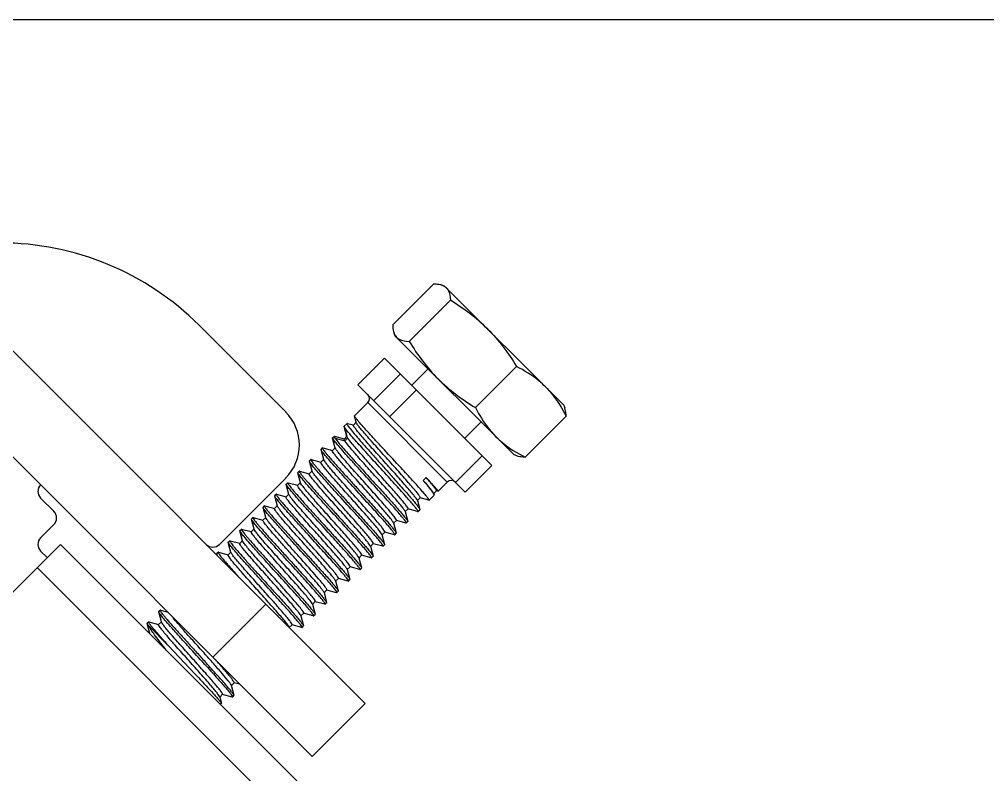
# Model space of a CAD drawing. Extents: x 27938 to 1042331, y -235042 to 1535213.
# Drawn here: x 721829 to 722674, y 755687 to 756346 of the extents above; entities that cross this region are included whole.
import ezdxf

# ---------------------------------------------------------------- set-up
doc = ezdxf.new("R2010")
doc.units = 0
doc.header["$LTSCALE"] = 1000
doc.header["$MEASUREMENT"] = 0
doc.layers.add('bz', color=2, linetype='Continuous')

msp = doc.modelspace()

# ---------------------------------------------------------------- linework, layer by layer
for p, q in [((722190.67, 756115.52), (722154.82, 756079.66)), ((722200.12, 756113.58), (722197.75, 756114.44)), ((722200.12, 756113.58), (722304.2, 756009.5)), ((722205.1, 756101.09), (722169.24, 756065.23)), ((722130.73, 755749.29), (721802.37, 756077.65)), ((721985.73, 756079.33), (722061.33, 756003.73)), ((722155.89, 756072.58), (722156.75, 756070.21)), ((722156.75, 756070.21), (722260.83, 755966.13)), ((722147.47, 756050.58), (722124.34, 756027.45)), ((722241.2, 755956.85), (722147.47, 756050.58)), ((722185.66, 756041.3), (722171.21, 756026.84)), ((722262.83, 756043.36), (722226.97, 756007.5)), ((722161.35, 756036.7), (722138.22, 756013.57)), ((722218.07, 755933.72), (722124.34, 756027.45)), ((722175.36, 756022.7), (722152.23, 755999.57)), ((722121.43, 756000.2), (722133.04, 756011.81)), ((722202.43, 755942.42), (722133.04, 756011.81)), ((722304.2, 756009.5), (722305.06, 756007.13)), ((722121.42, 756000.05), (722121.43, 756000.2)), ((722122.87, 755994.66), (722121.42, 756000.05)), ((722306.14, 756000.05), (722270.28, 755964.19)), ((722084.47, 755703.03), (721795.31, 755992.19)), ((722112.44, 755990.98), (722112.46, 755991.22)), ((722113.3, 755989.51), (722112.44, 755990.98)), ((722114.78, 755982.29), (722112.44, 755990.98)), ((722112.46, 755991.22), (722114.88, 755993.64)), ((722115.43, 755981.07), (722113.3, 755989.51)), ((722115.24, 755993.67), (722114.87, 755993.64)), ((722115.24, 755993.67), (722120.44, 755992.29)), ((722120.42, 755992.2), (722122.87, 755994.66)), ((722122.93, 755994.46), (722122.87, 755994.66)), ((722231.92, 755995.04), (722217.47, 755980.58)), ((722102.32, 755980.86), (722102.34, 755981.11)), ((722104.66, 755972.17), (722102.32, 755980.86)), ((722102.34, 755981.11), (722103.61, 755982.37)), ((722103.85, 755982.39), (722103.6, 755982.37)), ((722103.85, 755982.39), (722112.29, 755980.14)), ((722104.44, 755980.66), (722112.9, 755978.54)), ((722112.27, 755980.05), (722114.72, 755982.5)), ((722112.9, 755978.54), (722115.43, 755981.07)), ((722115.43, 755981.07), (722114.78, 755982.29)), ((722092.22, 755970.99), (722093.48, 755972.25)), ((722093.72, 755972.27), (722093.48, 755972.25)), ((722093.72, 755972.27), (722102.17, 755970.02)), ((722102.15, 755969.93), (722104.6, 755972.38)), ((722104.69, 755972.06), (722104.66, 755972.17)), ((722092.2, 755970.75), (722092.22, 755970.99)), ((722094.54, 755962.05), (722092.2, 755970.75)), ((722232.75, 755965.3), (722209.62, 755942.17)), ((722263.2, 755965.27), (722260.83, 755966.13)), ((722082.09, 755960.63), (722082.1, 755960.87)), ((722084.42, 755951.93), (722082.09, 755960.63)), ((722082.1, 755960.87), (722083.36, 755962.13)), ((722083.61, 755962.15), (722083.36, 755962.13)), ((722083.61, 755962.15), (722092.05, 755959.9)), ((722092.03, 755959.81), (722094.48, 755962.26)), ((722094.65, 755961.76), (722094.54, 755962.05)), ((722241.2, 755956.85), (722218.07, 755933.72)), ((722071.97, 755950.51), (722071.98, 755950.75)), ((722074.3, 755941.81), (722071.97, 755950.51)), ((722071.98, 755950.75), (722073.25, 755952.01)), ((722073.49, 755952.03), (722073.25, 755952.01)), ((722073.49, 755952.03), (722081.93, 755949.78)), ((722081.91, 755949.69), (722084.36, 755952.14)), ((722183.9, 755946.51), (722181.37, 755943.98)), ((722061.33, 755945.91), (722003.5, 755888.08)), ((722061.85, 755940.39), (722061.86, 755940.63)), ((722064.18, 755931.69), (722061.85, 755940.39)), ((722061.86, 755940.63), (722063.13, 755941.89)), ((722063.37, 755941.91), (722063.13, 755941.89)), ((722063.37, 755941.91), (722071.82, 755939.66)), ((722071.79, 755939.57), (722074.24, 755942.02)), ((722194.4, 755934.39), (722202.43, 755942.42)), ((722051.73, 755930.27), (722051.75, 755930.51)), ((722054.06, 755921.57), (722051.73, 755930.27)), ((722051.75, 755930.51), (722053.01, 755931.77)), ((722053.25, 755931.79), (722053.01, 755931.77)), ((722053.25, 755931.79), (722061.7, 755929.54)), ((722061.67, 755929.45), (722064.12, 755931.9)), ((722186.61, 755926.59), (722190.81, 755930.8)), ((722190.51, 755932.53), (722190.85, 755931.26)), ((722193.02, 755934.81), (722190.56, 755932.35)), ((722190.85, 755931.26), (722190.81, 755930.8)), ((722194.3, 755934.38), (722193, 755934.73)), ((722194.3, 755934.38), (722194.4, 755934.39)), ((721847.38, 755928.56), (721858.94, 755917)), ((722041.63, 755920.39), (722042.89, 755921.65)), ((722043.13, 755921.67), (722042.89, 755921.65)), ((722043.13, 755921.67), (722051.58, 755919.42)), ((722051.55, 755919.33), (722054.01, 755921.78)), ((722176.3, 755926.47), (722176.21, 755926.72)), ((722176.3, 755926.47), (722178.38, 755918.64)), ((722178.81, 755928.72), (722176.35, 755926.27)), ((722186.41, 755926.58), (722178.78, 755928.63)), ((722186.41, 755926.58), (722186.61, 755926.59)), ((722041.61, 755920.15), (722041.63, 755920.39)), ((722043.94, 755911.45), (722041.61, 755920.15)), ((722165.63, 755916.87), (722167.95, 755908.16)), ((722168.14, 755919.12), (722165.69, 755916.66)), ((722176.55, 755916.76), (722168.12, 755919.02)), ((722176.79, 755916.78), (722178.36, 755918.34)), ((722178.38, 755918.64), (722178.36, 755918.34)), ((721858.94, 755905.43), (721847.38, 755893.87)), ((722031.49, 755910.03), (722031.51, 755910.27)), ((722033.82, 755901.34), (722031.49, 755910.03)), ((722031.51, 755910.27), (722032.77, 755911.53)), ((722033.01, 755911.55), (722032.77, 755911.53)), ((722033.01, 755911.55), (722041.46, 755909.3)), ((722041.43, 755909.21), (722043.89, 755911.67)), ((722155.51, 755906.75), (722157.83, 755898.04)), ((722158.02, 755909), (722155.57, 755906.54)), ((722166.43, 755906.64), (722158, 755908.9)), ((722166.43, 755906.64), (722166.67, 755906.66)), ((722166.67, 755906.66), (722167.93, 755907.92)), ((722167.95, 755908.16), (722167.93, 755907.92)), ((722021.37, 755899.91), (722021.39, 755900.15)), ((722023.7, 755891.22), (722021.37, 755899.91)), ((722021.39, 755900.15), (722022.65, 755901.42)), ((722022.89, 755901.43), (722022.65, 755901.42)), ((722022.89, 755901.43), (722031.34, 755899.18)), ((722031.31, 755899.09), (722033.77, 755901.55)), ((722145.39, 755896.63), (722147.71, 755887.92)), ((722147.9, 755898.88), (722145.45, 755896.42)), ((722156.31, 755896.52), (722147.88, 755898.79)), ((722156.31, 755896.52), (722156.55, 755896.54)), ((722156.55, 755896.54), (722157.81, 755897.8)), ((722157.83, 755898.04), (722157.81, 755897.8)), ((721864.74, 755888.07), (721627.66, 755650.99)), ((724442.01, 753310.8), (721864.74, 755888.07)), ((722013.59, 755881.1), (722011.25, 755889.79)), ((722011.27, 755890.03), (722012.53, 755891.3)), ((722012.77, 755891.31), (722012.53, 755891.3)), ((722012.77, 755891.31), (722021.22, 755889.07)), ((722021.2, 755888.97), (722023.65, 755891.43)), ((722137.78, 755888.76), (722135.33, 755886.3)), ((722146.19, 755886.4), (722137.76, 755888.67)), ((722146.43, 755886.42), (722147.69, 755887.68)), ((722147.71, 755887.92), (722147.69, 755887.68)), ((721847.38, 755882.3), (721853.18, 755876.5)), ((722001.13, 755879.67), (722001.15, 755879.92)), ((722001.88, 755878.36), (722001.13, 755879.67)), ((722001.42, 755878.6), (722001.13, 755879.67)), ((722001.15, 755879.92), (722002.41, 755881.18)), ((722002.65, 755881.19), (722002.41, 755881.18)), ((722002.65, 755881.19), (722011.1, 755878.95)), ((722011.08, 755878.86), (722013.53, 755881.31)), ((722135.27, 755886.51), (722137.59, 755877.8)), ((722146.19, 755886.4), (722146.43, 755886.42)), ((722125.15, 755876.39), (722125.08, 755876.62)), ((722125.15, 755876.39), (722127.47, 755867.68)), ((722127.66, 755878.64), (722125.21, 755876.19)), ((722136.07, 755876.28), (722127.64, 755878.55)), ((722136.07, 755876.28), (722136.31, 755876.3)), ((722136.31, 755876.3), (722137.57, 755877.56)), ((722137.59, 755877.8), (722137.57, 755877.56)), ((724421.77, 753290.56), (721844.5, 755867.83)), ((722115.04, 755866.28), (722117.35, 755857.57)), ((722117.54, 755868.52), (722115.09, 755866.07)), ((722125.95, 755866.16), (722117.52, 755868.43)), ((722125.95, 755866.16), (722126.19, 755866.18)), ((722126.19, 755866.18), (722127.46, 755867.44)), ((722127.47, 755867.68), (722127.46, 755867.44)), ((722104.92, 755856.16), (722107.23, 755847.45)), ((722107.42, 755858.4), (722104.97, 755855.95)), ((722115.83, 755856.05), (722107.4, 755858.31)), ((722115.83, 755856.05), (722116.07, 755856.06)), ((722116.07, 755856.06), (722117.34, 755857.32)), ((722117.35, 755857.57), (722117.34, 755857.33)), ((722094.8, 755846.04), (722097.12, 755837.33)), ((722097.31, 755848.28), (722094.85, 755845.83)), ((722105.71, 755845.93), (722097.28, 755848.19)), ((722105.71, 755845.93), (722105.96, 755845.94)), ((722105.96, 755845.94), (722107.22, 755847.21)), ((722107.23, 755847.45), (722107.22, 755847.21)), ((722087.19, 755838.16), (722084.73, 755835.71)), ((722095.59, 755835.81), (722087.16, 755838.07)), ((722095.84, 755835.82), (722097.1, 755837.09)), ((722097.12, 755837.33), (722097.1, 755837.09)), ((721950.54, 755829.08), (721950.55, 755829.32)), ((721952.87, 755820.38), (721950.54, 755829.08)), ((721950.55, 755829.32), (721951.82, 755830.58)), ((721952.06, 755830.6), (721951.82, 755830.58)), ((721952.06, 755830.6), (721958.66, 755828.84)), ((721997.74, 755789.77), (722044, 755836.03)), ((722084.68, 755835.92), (722087, 755827.21)), ((722095.59, 755835.81), (722095.84, 755835.82)), ((721940.43, 755819.2), (721941.7, 755820.46)), ((721941.7, 755820.46), (721941.94, 755820.48)), ((721941.94, 755820.48), (721950.39, 755818.23)), ((721950.36, 755818.14), (721952.81, 755820.59)), ((721952.98, 755820.1), (721952.87, 755820.38)), ((722074.56, 755825.8), (722076.88, 755817.09)), ((722077.07, 755828.04), (722074.61, 755825.59)), ((722085.47, 755825.69), (722077.04, 755827.95)), ((722085.47, 755825.69), (722085.72, 755825.71)), ((722085.72, 755825.71), (722086.98, 755826.97)), ((722087, 755827.21), (722086.98, 755826.97)), ((721940.43, 755819.2), (721940.42, 755818.96)), ((721942.75, 755810.26), (721940.42, 755818.96)), ((721959.11, 755799.48), (721941.72, 755816.87)), ((722064.44, 755815.68), (722064.38, 755815.85)), ((722066.95, 755817.92), (722064.52, 755815.5)), ((722075.36, 755815.57), (722066.92, 755817.83)), ((722075.36, 755815.57), (722075.6, 755815.59)), ((722075.6, 755815.59), (722076.86, 755816.85)), ((722076.88, 755817.09), (722076.86, 755816.85)), ((721959.11, 755799.48), (721982.04, 755775.11)), ((722013.84, 755765.08), (722016.16, 755756.37)), ((722016.35, 755767.33), (722013.9, 755764.87)), ((722021.07, 755765.96), (722016.33, 755767.24)), ((722021.71, 755765.79), (722021.07, 755765.96)), ((722003.72, 755754.96), (722003.78, 755754.76)), ((722006.23, 755757.21), (722003.78, 755754.76)), ((722003.78, 755754.76), (722005.2, 755749.41)), ((722014.64, 755754.85), (722006.21, 755757.12)), ((722014.88, 755754.87), (722014.64, 755754.85)), ((722014.88, 755754.87), (722016.14, 755756.13)), ((722016.14, 755756.13), (722016.16, 755756.37)), ((722003.52, 755749.29), (722005.15, 755749.29)), ((722005.2, 755749.41), (722005.15, 755749.29)), ((722084.47, 755703.03), (722130.73, 755749.29))]:
    msp.add_line(p, q)
for centre, radius, start, end in [((721812.26, 755905.85), 245.33, 45, 89.99137), ((722129.57, 756015.28), 4.91, 315, 45), ((722032.41, 755974.82), 40.89, 315, 45), ((721853.16, 755934.34), 8.18, 135, 225), ((722205.9, 755938.95), 4.91, 45, 135), ((721853.16, 755911.21), 8.18, 315, 45), ((721853.16, 755888.08), 8.18, 135, 225), ((721997.72, 755893.87), 8.18, 225, 315), ((722174.94, 756016.11), 219.51, 219.93259, 220.52042)]:
    msp.add_arc(centre, radius, start, end)
for points, knots in [([(722190.67, 756115.52), (722191.33, 756115.51), (722193.74, 756115.41), (722196.16, 756115.02), (722197.81, 756114.42)], [0, 0, 0, 0, 0.270862, 1, 1, 1, 1]), ([(722197.81, 756114.42), (722198.18, 756114.29), (722199.57, 756113.71), (722200.85, 756112.84), (722201.64, 756112.06)], [0, 0, 0, 0, 0.261173, 1, 1, 1, 1]), ([(722201.64, 756112.06), (722202.25, 756111.45), (722204.6, 756108.26), (722205.06, 756104.12), (722205.1, 756101.09)], [0, 0, 0, 0, 0.22235, 1, 1, 1, 1]), ([(722154.82, 756079.66), (722154.82, 756079), (722154.92, 756076.6), (722155.31, 756074.17), (722155.91, 756072.52)], [0, 0, 0, 0, 0.270862, 1, 1, 1, 1]), ([(722155.91, 756072.52), (722156.05, 756072.15), (722156.62, 756070.76), (722157.49, 756069.48), (722158.27, 756068.69)], [0, 0, 0, 0, 0.261173, 1, 1, 1, 1]), ([(722158.27, 756068.69), (722158.89, 756068.08), (722162.07, 756065.73), (722166.21, 756065.28), (722169.24, 756065.23)], [0, 0, 0, 0, 0.22235, 1, 1, 1, 1]), ([(722288.24, 756025.46), (722286.42, 756027.28), (722278.72, 756034.28), (722269.78, 756039.81), (722262.83, 756043.36)], [0, 0, 0, 0, 0.248254, 1, 1, 1, 1]), ([(722288.24, 756025.46), (722290.06, 756023.64), (722297.06, 756015.94), (722302.59, 756007), (722306.14, 756000.05)], [0, 0, 0, 0, 0.248254, 1, 1, 1, 1]), ([(722226.97, 756007.5), (722228.17, 756005.16), (722233.13, 755996.05), (722239.39, 755987.58), (722244.87, 755982.09)], [0, 0, 0, 0, 0.25305, 1, 1, 1, 1]), ([(722306.14, 756000.05), (722306.13, 756000.71), (722306.03, 756003.11), (722305.64, 756005.54), (722305.04, 756007.19)], [0, 0, 0, 0, 0.270862, 1, 1, 1, 1]), ([(722162.09, 755954.81), (722157.28, 755960.03), (722150.13, 755967.74), (722140.89, 755977.74), (722134.71, 755984.48), (722129.49, 755990.25), (722125.87, 755994.34), (722123.67, 755996.94), (722122.54, 755998.32), (722121.84, 755999.31), (722121.48, 755999.84), (722121.42, 756000.05)], [0, 0, 0, 0, 0.350119, 0.518183, 0.670792, 0.80069, 0.901712, 0.939847, 0.96911, 0.98919, 1, 1, 1, 1]), ([(722152.56, 755945.28), (722148.35, 755949.92), (722140.14, 755958.92), (722128.76, 755971.41), (722119.87, 755981.5), (722114.92, 755987.21), (722113.3, 755989.51)], [0, 0, 0, 0, 0.317573, 0.617842, 0.85691, 1, 1, 1, 1]), ([(722114.87, 755993.64), (722114.77, 755993.54), (722114.93, 755992.95), (722115.39, 755992.16), (722116.3, 755990.81), (722118.25, 755988.24), (722121.66, 755984.08), (722126.74, 755978.17), (722132.9, 755971.18), (722139.79, 755963.45), (722147.05, 755955.35), (722151.97, 755949.88), (722154.42, 755947.14)], [0, 0, 0, 0, 0.00729, 0.023491, 0.049387, 0.084832, 0.182679, 0.312272, 0.467071, 0.639216, 0.819925, 1, 1, 1, 1]), ([(722176.21, 755926.72), (722175.94, 755927.31), (722174.9, 755928.77), (722172.86, 755931.41), (722169.86, 755934.98), (722164.44, 755941.25), (722156.41, 755950.27), (722147.87, 755959.76), (722140.84, 755967.58), (722135.87, 755973.14), (722131.37, 755978.23), (722127.49, 755982.69), (722124.39, 755986.37), (722122.35, 755988.92), (722121.2, 755990.48), (722120.69, 755991.29), (722120.42, 755991.79), (722120.35, 755992.14), (722120.42, 755992.2)], [0, 0, 0, 0, 0.022597, 0.061854, 0.116478, 0.184513, 0.350625, 0.536644, 0.628982, 0.71656, 0.796358, 0.86566, 0.922145, 0.963971, 0.978972, 0.989897, 0.996763, 1, 1, 1, 1]), ([(722178.81, 755928.72), (722178.88, 755928.79), (722178.8, 755929.17), (722178.51, 755929.7), (722177.95, 755930.57), (722176.72, 755932.24), (722174.54, 755934.96), (722171.24, 755938.85), (722167.16, 755943.54), (722162.45, 755948.86), (722157.3, 755954.61), (722150.15, 755962.57), (722143.08, 755970.42), (722136.39, 755977.93), (722132.08, 755982.84), (722128.5, 755987.02), (722125.72, 755990.33), (722123.97, 755992.7), (722123.06, 755993.96), (722122.93, 755994.46)], [0, 0, 0, 0, 0.003459, 0.010831, 0.022552, 0.038611, 0.0832, 0.143022, 0.215863, 0.299017, 0.389412, 0.483732, 0.670424, 0.756089, 0.83251, 0.897021, 0.947417, 0.982048, 1, 1, 1, 1]), ([(722142.44, 755935.16), (722137.71, 755940.37), (722130.69, 755948.06), (722121.62, 755958.05), (722115.53, 755964.82), (722110.37, 755970.64), (722106.41, 755975.28), (722103.92, 755978.31), (722102.74, 755980.02), (722102.39, 755980.62), (722102.32, 755980.86)], [0, 0, 0, 0, 0.346732, 0.513455, 0.665275, 0.795127, 0.896989, 0.966206, 0.987594, 1, 1, 1, 1]), ([(722103.6, 755982.37), (722103.48, 755982.24), (722103.9, 755981.47), (722104.17, 755981.03), (722104.44, 755980.66)], [0, 0, 0, 0, 0.284271, 1, 1, 1, 1]), ([(722104.44, 755980.66), (722106.07, 755978.35), (722111.01, 755972.64), (722119.9, 755962.56), (722131.29, 755950.06), (722139.49, 755941.06), (722143.71, 755936.43)], [0, 0, 0, 0, 0.14309, 0.382158, 0.682427, 1, 1, 1, 1]), ([(722168.14, 755919.12), (722168.2, 755919.18), (722168.16, 755919.5), (722167.75, 755920.29), (722166.63, 755921.91), (722164.66, 755924.4), (722161.89, 755927.73), (722158.44, 755931.75), (722154.4, 755936.35), (722149.93, 755941.39), (722143.54, 755948.54), (722135.63, 755957.36), (722126.97, 755967.07), (722120.3, 755974.85), (722116.62, 755979.26), (722115.43, 755981.07)], [0, 0, 0, 0, 0.003229, 0.009818, 0.034461, 0.074131, 0.127679, 0.193435, 0.269313, 0.352894, 0.44151, 0.62244, 0.789143, 0.920497, 1, 1, 1, 1]), ([(722244.87, 755982.09), (722246.7, 755980.27), (722254.39, 755973.27), (722263.33, 755967.75), (722270.28, 755964.19)], [0, 0, 0, 0, 0.248254, 1, 1, 1, 1]), ([(722093.48, 755972.25), (722093.39, 755972.15), (722093.62, 755971.6), (722094.08, 755970.86), (722095.04, 755969.54), (722096.36, 755967.87), (722098.1, 755965.77), (722101.11, 755962.25), (722105.66, 755957.09), (722111.88, 755950.16), (722118.84, 755942.5), (722126.16, 755934.46), (722131.12, 755929.02), (722133.59, 755926.31)], [0, 0, 0, 0, 0.006655, 0.022604, 0.048376, 0.083764, 0.128363, 0.181623, 0.311335, 0.466328, 0.638709, 0.819671, 1, 1, 1, 1]), ([(722158.02, 755909), (722158.09, 755909.06), (722158.03, 755909.41), (722157.57, 755910.27), (722156.31, 755912.06), (722154.13, 755914.8), (722151.07, 755918.45), (722147.27, 755922.83), (722142.88, 755927.82), (722138.05, 755933.24), (722131.28, 755940.81), (722124.54, 755948.32), (722118.13, 755955.55), (722113.94, 755960.34), (722110.41, 755964.46), (722107.64, 755967.78), (722105.82, 755970.2), (722104.89, 755971.53), (722104.69, 755972.06)], [0, 0, 0, 0, 0.003422, 0.010566, 0.037398, 0.080541, 0.138586, 0.209513, 0.290822, 0.379637, 0.472809, 0.658962, 0.745341, 0.823107, 0.88951, 0.942219, 0.979421, 1, 1, 1, 1]), ([(722112.9, 755978.54), (722112.69, 755978.86), (722112.44, 755979.26), (722112.15, 755979.94), (722112.27, 755980.05)], [0, 0, 0, 0, 0.705651, 1, 1, 1, 1]), ([(722165.63, 755916.87), (722165.52, 755917.31), (722164.77, 755918.4), (722163.32, 755920.41), (722161.04, 755923.2), (722158.08, 755926.71), (722154.5, 755930.82), (722148.88, 755937.2), (722141.28, 755945.71), (722132.17, 755955.88), (722123.88, 755965.18), (722117.53, 755972.6), (722114.04, 755976.81), (722112.9, 755978.54)], [0, 0, 0, 0, 0.016663, 0.047692, 0.09239, 0.149487, 0.2173, 0.293813, 0.463619, 0.63876, 0.798451, 0.923769, 1, 1, 1, 1]), ([(722132.32, 755925.05), (722127.59, 755930.25), (722120.57, 755937.94), (722111.5, 755947.93), (722105.41, 755954.7), (722100.25, 755960.52), (722096.29, 755965.16), (722093.81, 755968.19), (722092.63, 755969.9), (722092.27, 755970.5), (722092.2, 755970.75)], [0, 0, 0, 0, 0.346732, 0.513452, 0.665274, 0.79513, 0.896993, 0.966207, 0.987594, 1, 1, 1, 1]), ([(722155.06, 755907.66), (722154.63, 755908.35), (722153.41, 755909.99), (722149.94, 755914.32), (722143.86, 755921.33), (722135.22, 755931.06), (722127.24, 755939.95), (722120.76, 755947.2), (722116.21, 755952.33), (722112.09, 755957.02), (722108.56, 755961.12), (722105.72, 755964.52), (722103.7, 755967.07), (722102.55, 755968.73), (722102.13, 755969.54), (722102.09, 755969.86), (722102.15, 755969.93)], [0, 0, 0, 0, 0.029846, 0.074702, 0.203394, 0.369574, 0.551671, 0.641288, 0.726015, 0.803077, 0.869958, 0.924482, 0.964905, 0.990021, 0.99673, 1, 1, 1, 1]), ([(722270.28, 755964.19), (722269.63, 755964.2), (722267.22, 755964.3), (722264.79, 755964.69), (722263.14, 755965.29)], [0, 0, 0, 0, 0.270862, 1, 1, 1, 1]), ([(722122.21, 755914.93), (722117.47, 755920.13), (722110.45, 755927.82), (722101.38, 755937.82), (722095.29, 755944.58), (722090.13, 755950.4), (722086.17, 755955.04), (722083.69, 755958.07), (722082.51, 755959.78), (722082.15, 755960.38), (722082.09, 755960.63)], [0, 0, 0, 0, 0.346742, 0.513465, 0.665282, 0.795135, 0.896996, 0.966208, 0.987595, 1, 1, 1, 1]), ([(722083.36, 755962.13), (722083.27, 755962.04), (722083.5, 755961.48), (722083.96, 755960.74), (722084.92, 755959.42), (722086.24, 755957.75), (722087.98, 755955.66), (722090.99, 755952.14), (722095.54, 755946.97), (722101.76, 755940.05), (722108.72, 755932.38), (722116.04, 755924.34), (722121, 755918.91), (722123.47, 755916.19)], [0, 0, 0, 0, 0.006651, 0.022595, 0.048362, 0.083745, 0.12834, 0.1816, 0.311315, 0.466314, 0.638697, 0.819663, 1, 1, 1, 1]), ([(722145.09, 755897.28), (722144.72, 755897.93), (722143.59, 755899.49), (722140.24, 755903.7), (722134.24, 755910.63), (722125.62, 755920.37), (722117.58, 755929.33), (722111.02, 755936.67), (722106.38, 755941.88), (722102.19, 755946.65), (722098.59, 755950.83), (722095.69, 755954.3), (722093.63, 755956.89), (722092.45, 755958.59), (722092.01, 755959.41), (722091.97, 755959.74), (722092.03, 755959.81)], [0, 0, 0, 0, 0.027356, 0.070178, 0.196347, 0.362014, 0.545205, 0.635768, 0.721577, 0.799762, 0.86771, 0.923162, 0.964301, 0.989868, 0.99669, 1, 1, 1, 1]), ([(722147.9, 755898.88), (722147.97, 755898.94), (722147.91, 755899.29), (722147.46, 755900.13), (722146.24, 755901.89), (722144.1, 755904.57), (722141.1, 755908.15), (722137.38, 755912.45), (722133.06, 755917.36), (722128.3, 755922.7), (722121.61, 755930.19), (722113.49, 755939.24), (722105.87, 755947.84), (722100.73, 755953.82), (722097.88, 755957.23), (722095.92, 755959.77), (722094.92, 755961.18), (722094.65, 755961.76)], [0, 0, 0, 0, 0.003379, 0.010396, 0.036736, 0.079099, 0.136135, 0.205904, 0.286001, 0.373651, 0.465813, 0.650831, 0.815583, 0.883085, 0.937444, 0.976819, 1, 1, 1, 1]), ([(722112.09, 755904.81), (722107.36, 755910.01), (722100.33, 755917.7), (722091.26, 755927.7), (722085.17, 755934.46), (722080.01, 755940.28), (722076.05, 755944.92), (722073.57, 755947.95), (722072.39, 755949.66), (722072.03, 755950.26), (722071.97, 755950.51)], [0, 0, 0, 0, 0.346729, 0.513452, 0.665273, 0.795127, 0.896989, 0.966206, 0.987594, 1, 1, 1, 1]), ([(722073.25, 755952.01), (722073.15, 755951.91), (722073.38, 755951.36), (722073.84, 755950.62), (722074.8, 755949.3), (722076.13, 755947.63), (722077.87, 755945.53), (722080.87, 755942.01), (722085.43, 755936.85), (722091.65, 755929.92), (722098.6, 755922.26), (722105.92, 755914.22), (722110.88, 755908.79), (722113.35, 755906.07)], [0, 0, 0, 0, 0.006667, 0.022629, 0.048411, 0.083806, 0.128409, 0.181673, 0.311386, 0.466369, 0.638735, 0.819685, 1, 1, 1, 1]), ([(722135.1, 755886.93), (722134.79, 755887.54), (722133.74, 755889.01), (722131.69, 755891.63), (722128.79, 755895.09), (722123.62, 755901.1), (722116, 755909.68), (722107.91, 755918.7), (722101.27, 755926.13), (722096.56, 755931.42), (722092.29, 755936.28), (722088.62, 755940.53), (722085.66, 755944.07), (722083.55, 755946.72), (722082.34, 755948.45), (722081.9, 755949.29), (722081.85, 755949.62), (722081.91, 755949.69)], [0, 0, 0, 0, 0.024821, 0.065556, 0.120941, 0.189123, 0.354243, 0.538544, 0.630075, 0.716999, 0.796339, 0.865388, 0.921797, 0.963675, 0.989709, 0.996648, 1, 1, 1, 1]), ([(722137.78, 755888.76), (722137.85, 755888.82), (722137.8, 755889.16), (722137.36, 755889.99), (722136.16, 755891.71), (722134.07, 755894.34), (722131.13, 755897.85), (722127.48, 755902.08), (722123.24, 755906.9), (722118.56, 755912.17), (722111.94, 755919.56), (722103.88, 755928.56), (722096.26, 755937.14), (722091.07, 755943.16), (722088.14, 755946.65), (722086.05, 755949.31), (722084.97, 755950.81), (722084.63, 755951.43)], [0, 0, 0, 0, 0.003336, 0.010233, 0.036096, 0.077704, 0.133763, 0.202409, 0.281328, 0.367844, 0.459022, 0.642919, 0.808241, 0.876802, 0.932761, 0.974256, 1, 1, 1, 1]), ([(722154.42, 755947.14), (722157.53, 755943.67), (722161.99, 755938.66), (722167.6, 755932.27), (722171.1, 755928.22), (722173.96, 755924.8), (722176.16, 755922.09), (722177.56, 755920.14), (722178.26, 755919.07), (722178.38, 755918.64)], [0, 0, 0, 0, 0.375078, 0.540028, 0.684568, 0.805261, 0.899295, 0.964563, 1, 1, 1, 1]), ([(722186.61, 755926.59), (722186.66, 755926.65), (722186.57, 755926.96), (722186.32, 755927.39), (722185.83, 755928.12), (722184.76, 755929.52), (722182.85, 755931.83), (722179.95, 755935.18), (722176.29, 755939.28), (722172, 755944.02), (722167.2, 755949.27), (722163.84, 755952.92), (722162.09, 755954.81)], [0, 0, 0, 0, 0.006349, 0.020563, 0.043389, 0.074837, 0.162857, 0.282397, 0.430243, 0.602357, 0.794039, 1, 1, 1, 1]), ([(722194.4, 755934.39), (722194.47, 755934.46), (722194.17, 755934.88), (722193.81, 755935.45), (722192.92, 755936.52), (722191.76, 755937.87), (722190.23, 755939.6), (722187.59, 755942.52), (722185.44, 755944.86), (722183.9, 755946.51)], [0, 0, 0, 0, 0.018878, 0.068916, 0.150826, 0.263937, 0.407062, 0.578714, 1, 1, 1, 1]), ([(722193.02, 755934.81), (722193.1, 755934.89), (722192.96, 755935.33), (722192.6, 755935.94), (722191.88, 755936.98), (722190.35, 755938.96), (722187.66, 755942.2), (722185.27, 755944.95), (722183.9, 755946.51)], [0, 0, 0, 0, 0.022497, 0.073733, 0.155945, 0.268763, 0.581618, 1, 1, 1, 1]), ([(722101.97, 755894.69), (722097.24, 755899.89), (722090.21, 755907.58), (722081.14, 755917.58), (722075.05, 755924.34), (722069.89, 755930.16), (722065.93, 755934.8), (722063.45, 755937.83), (722062.27, 755939.54), (722061.91, 755940.14), (722061.85, 755940.39)], [0, 0, 0, 0, 0.346736, 0.513457, 0.665278, 0.795134, 0.896995, 0.966207, 0.987595, 1, 1, 1, 1]), ([(722063.13, 755941.89), (722063.03, 755941.8), (722063.26, 755941.24), (722063.72, 755940.5), (722064.68, 755939.18), (722066.01, 755937.52), (722067.74, 755935.42), (722070.75, 755931.9), (722075.3, 755926.73), (722081.52, 755919.81), (722088.48, 755912.14), (722095.8, 755904.11), (722100.76, 755898.67), (722103.23, 755895.95)], [0, 0, 0, 0, 0.006649, 0.022593, 0.04836, 0.083744, 0.12834, 0.181598, 0.311311, 0.466309, 0.638695, 0.819663, 1, 1, 1, 1]), ([(722125.08, 755876.62), (722124.83, 755877.18), (722123.86, 755878.56), (722121.94, 755881.06), (722119.13, 755884.44), (722114.01, 755890.4), (722106.38, 755899), (722098.25, 755908.08), (722091.52, 755915.59), (722086.74, 755920.96), (722082.4, 755925.9), (722078.65, 755930.24), (722075.63, 755933.84), (722073.47, 755936.54), (722072.23, 755938.31), (722071.78, 755939.16), (722071.72, 755939.5), (722071.79, 755939.57)], [0, 0, 0, 0, 0.022244, 0.060839, 0.114606, 0.181715, 0.346252, 0.531679, 0.624204, 0.712272, 0.792803, 0.862987, 0.920385, 0.963027, 0.989543, 0.996606, 1, 1, 1, 1]), ([(722074.65, 755941.07), (722074.61, 755941.15), (722074.47, 755941.38), (722074.35, 755941.63), (722074.3, 755941.81)], [0, 0, 0, 0, 0.314049, 1, 1, 1, 1]), ([(722127.66, 755878.64), (722127.73, 755878.7), (722127.68, 755879.03), (722127.25, 755879.85), (722126.08, 755881.53), (722124.03, 755884.11), (722121.16, 755887.56), (722117.58, 755891.7), (722113.42, 755896.45), (722108.81, 755901.63), (722102.28, 755908.94), (722094.26, 755917.87), (722085.63, 755927.61), (722079.6, 755934.57), (722076.21, 755938.82), (722075.04, 755940.41), (722074.65, 755941.07)], [0, 0, 0, 0, 0.003295, 0.010076, 0.035478, 0.076355, 0.131468, 0.199026, 0.276801, 0.362215, 0.452433, 0.635226, 0.801083, 0.928174, 0.971737, 1, 1, 1, 1]), ([(722176.79, 755916.78), (722176.85, 755916.84), (722176.79, 755917.16), (722176.54, 755917.61), (722176.06, 755918.35), (722175.01, 755919.78), (722173.13, 755922.12), (722170.26, 755925.5), (722166.64, 755929.64), (722162.39, 755934.41), (722157.63, 755939.7), (722154.29, 755943.38), (722152.56, 755945.28)], [0, 0, 0, 0, 0.006771, 0.021181, 0.04412, 0.075632, 0.16369, 0.283183, 0.430908, 0.602844, 0.794296, 1, 1, 1, 1]), ([(722181.37, 755943.98), (722182.65, 755942.45), (722184.92, 755939.69), (722187.84, 755936.02), (722189.74, 755933.34), (722190.69, 755931.85), (722190.85, 755931.26)], [0, 0, 0, 0, 0.376713, 0.674345, 0.883812, 1, 1, 1, 1]), ([(722190.51, 755932.53), (722190.38, 755933.02), (722189.44, 755934.29), (722187.66, 755936.66), (722184.82, 755940.02), (722182.62, 755942.56), (722181.37, 755943.98)], [0, 0, 0, 0, 0.105343, 0.311665, 0.613119, 1, 1, 1, 1]), ([(722091.85, 755884.57), (722087.12, 755889.77), (722080.09, 755897.47), (722071.02, 755907.46), (722064.94, 755914.22), (722059.77, 755920.05), (722055.81, 755924.68), (722053.33, 755927.71), (722052.15, 755929.42), (722051.79, 755930.03), (722051.73, 755930.27)], [0, 0, 0, 0, 0.346741, 0.513465, 0.665282, 0.795133, 0.896994, 0.966208, 0.987595, 1, 1, 1, 1]), ([(722053.01, 755931.77), (722052.91, 755931.68), (722053.14, 755931.12), (722053.6, 755930.38), (722054.56, 755929.06), (722055.89, 755927.4), (722057.62, 755925.3), (722060.63, 755921.78), (722065.19, 755916.61), (722071.41, 755909.69), (722078.36, 755902.02), (722085.68, 755893.99), (722090.64, 755888.55), (722093.11, 755885.83)], [0, 0, 0, 0, 0.006656, 0.022605, 0.048376, 0.083762, 0.128359, 0.181619, 0.311334, 0.466329, 0.638707, 0.819669, 1, 1, 1, 1]), ([(722117.54, 755868.52), (722117.61, 755868.59), (722117.55, 755868.94), (722117.08, 755869.81), (722115.8, 755871.63), (722113.59, 755874.4), (722110.48, 755878.1), (722106.64, 755882.53), (722102.19, 755887.58), (722097.3, 755893.07), (722090.48, 755900.69), (722083.71, 755908.25), (722077.28, 755915.49), (722073.11, 755920.26), (722069.63, 755924.34), (722066.92, 755927.6), (722065.21, 755929.93), (722064.32, 755931.19), (722064.18, 755931.69)], [0, 0, 0, 0, 0.003453, 0.010691, 0.037881, 0.081592, 0.14037, 0.212138, 0.294327, 0.383985, 0.477885, 0.664852, 0.751185, 0.82854, 0.894141, 0.945651, 0.981282, 1, 1, 1, 1]), ([(722166.67, 755906.66), (722166.73, 755906.72), (722166.67, 755907.04), (722166.24, 755907.81), (722165.06, 755909.46), (722163.02, 755911.98), (722160.14, 755915.38), (722156.53, 755919.51), (722152.28, 755924.29), (722147.51, 755929.58), (722144.17, 755933.26), (722142.44, 755935.16)], [0, 0, 0, 0, 0.006752, 0.02114, 0.075534, 0.163574, 0.283062, 0.430797, 0.602759, 0.794252, 1, 1, 1, 1]), ([(722143.71, 755936.43), (722146.86, 755932.95), (722151.39, 755927.95), (722157.08, 755921.57), (722160.62, 755917.55), (722163.52, 755914.16), (722165.73, 755911.49), (722167.13, 755909.59), (722167.84, 755908.57), (722167.95, 755908.16)], [0, 0, 0, 0, 0.377471, 0.543197, 0.688119, 0.808734, 0.902176, 0.966298, 1, 1, 1, 1]), ([(722042.89, 755921.65), (722042.79, 755921.56), (722043.03, 755921), (722043.49, 755920.26), (722044.45, 755918.94), (722045.77, 755917.27), (722047.51, 755915.18), (722050.52, 755911.66), (722055.07, 755906.49), (722061.29, 755899.57), (722068.24, 755891.9), (722075.57, 755883.87), (722080.52, 755878.43), (722082.99, 755875.71)], [0, 0, 0, 0, 0.006666, 0.022627, 0.048408, 0.083802, 0.128406, 0.181669, 0.311381, 0.466364, 0.638732, 0.819683, 1, 1, 1, 1]), ([(722107.42, 755858.4), (722107.49, 755858.47), (722107.43, 755858.82), (722106.96, 755859.69), (722105.69, 755861.51), (722103.47, 755864.28), (722100.36, 755867.98), (722096.52, 755872.41), (722092.07, 755877.46), (722087.19, 755882.95), (722080.36, 755890.57), (722073.59, 755898.13), (722067.16, 755905.37), (722062.99, 755910.14), (722059.51, 755914.23), (722056.8, 755917.48), (722055.09, 755919.82), (722054.2, 755921.07), (722054.06, 755921.57)], [0, 0, 0, 0, 0.003453, 0.010691, 0.03788, 0.081592, 0.14037, 0.212137, 0.294327, 0.383985, 0.477885, 0.664852, 0.751185, 0.82854, 0.894141, 0.945652, 0.981282, 1, 1, 1, 1]), ([(722115.04, 755866.28), (722114.9, 755866.77), (722114.01, 755868.03), (722112.3, 755870.36), (722109.59, 755873.62), (722106.11, 755877.7), (722101.94, 755882.47), (722095.52, 755889.72), (722088.74, 755897.27), (722081.92, 755904.9), (722077.03, 755910.38), (722072.58, 755915.43), (722068.74, 755919.87), (722065.63, 755923.57), (722063.41, 755926.34), (722062.13, 755928.16), (722061.66, 755929.03), (722061.6, 755929.38), (722061.67, 755929.45)], [0, 0, 0, 0, 0.01868, 0.054278, 0.105764, 0.171349, 0.248696, 0.335028, 0.522011, 0.615926, 0.705601, 0.787809, 0.859594, 0.918387, 0.96211, 0.989307, 0.996546, 1, 1, 1, 1]), ([(722156.55, 755896.54), (722156.61, 755896.6), (722156.55, 755896.92), (722156.3, 755897.37), (722155.83, 755898.11), (722154.78, 755899.54), (722152.9, 755901.88), (722150.02, 755905.26), (722146.41, 755909.4), (722142.16, 755914.17), (722137.39, 755919.46), (722134.05, 755923.14), (722132.32, 755925.05)], [0, 0, 0, 0, 0.006766, 0.021171, 0.044105, 0.075616, 0.163673, 0.283167, 0.430893, 0.602828, 0.794287, 1, 1, 1, 1]), ([(722133.59, 755926.31), (722136.74, 755922.84), (722141.27, 755917.83), (722146.97, 755911.45), (722150.5, 755907.43), (722153.4, 755904.04), (722155.61, 755901.37), (722157.01, 755899.47), (722157.72, 755898.45), (722157.83, 755898.04)], [0, 0, 0, 0, 0.377475, 0.543201, 0.68812, 0.808733, 0.902175, 0.966298, 1, 1, 1, 1]), ([(722081.73, 755874.45), (722077, 755879.65), (722069.97, 755887.35), (722060.9, 755897.34), (722054.82, 755904.1), (722049.65, 755909.93), (722045.69, 755914.56), (722043.21, 755917.59), (722042.03, 755919.31), (722041.67, 755919.91), (722041.61, 755920.15)], [0, 0, 0, 0, 0.346729, 0.51345, 0.665272, 0.795127, 0.896989, 0.966206, 0.987594, 1, 1, 1, 1]), ([(722104.92, 755856.16), (722104.78, 755856.65), (722103.89, 755857.91), (722102.18, 755860.24), (722099.47, 755863.5), (722095.99, 755867.58), (722091.82, 755872.35), (722085.4, 755879.6), (722078.62, 755887.15), (722071.8, 755894.78), (722066.92, 755900.26), (722062.46, 755905.31), (722058.62, 755909.75), (722055.51, 755913.45), (722053.29, 755916.22), (722052.02, 755918.04), (722051.55, 755918.91), (722051.49, 755919.26), (722051.55, 755919.33)], [0, 0, 0, 0, 0.01868, 0.054279, 0.105765, 0.171349, 0.248696, 0.335028, 0.522011, 0.615926, 0.705601, 0.787809, 0.859593, 0.918386, 0.962109, 0.989307, 0.996546, 1, 1, 1, 1]), ([(722146.43, 755886.42), (722146.49, 755886.48), (722146.43, 755886.8), (722146.18, 755887.25), (722145.71, 755887.99), (722144.66, 755889.42), (722142.78, 755891.76), (722139.9, 755895.14), (722136.29, 755899.28), (722132.04, 755904.05), (722127.27, 755909.34), (722123.94, 755913.02), (722122.21, 755914.93)], [0, 0, 0, 0, 0.006767, 0.021173, 0.044108, 0.075618, 0.163672, 0.283161, 0.430888, 0.602828, 0.79429, 1, 1, 1, 1]), ([(722123.47, 755916.19), (722126.62, 755912.72), (722131.15, 755907.71), (722136.85, 755901.33), (722140.38, 755897.31), (722143.28, 755893.92), (722145.49, 755891.25), (722146.89, 755889.35), (722147.6, 755888.33), (722147.71, 755887.92)], [0, 0, 0, 0, 0.377469, 0.54319, 0.688109, 0.808726, 0.902172, 0.966298, 1, 1, 1, 1]), ([(722176.55, 755916.76), (722176.6, 755916.75), (722176.68, 755916.73), (722176.77, 755916.75), (722176.79, 755916.78)], [0, 0, 0, 0, 0.601135, 1, 1, 1, 1]), ([(722071.61, 755864.33), (722066.88, 755869.54), (722059.85, 755877.23), (722050.78, 755887.22), (722044.7, 755893.98), (722039.54, 755899.81), (722035.57, 755904.44), (722033.09, 755907.47), (722031.91, 755909.19), (722031.56, 755909.79), (722031.49, 755910.03)], [0, 0, 0, 0, 0.346739, 0.513462, 0.665282, 0.795137, 0.896997, 0.966208, 0.987595, 1, 1, 1, 1]), ([(722032.77, 755911.53), (722032.67, 755911.44), (722032.91, 755910.88), (722033.37, 755910.15), (722034.32, 755908.82), (722035.65, 755907.16), (722037.39, 755905.06), (722040.39, 755901.54), (722044.95, 755896.37), (722051.17, 755889.45), (722058.12, 755881.78), (722065.45, 755873.75), (722070.4, 755868.31), (722072.87, 755865.59)], [0, 0, 0, 0, 0.006647, 0.022588, 0.048354, 0.083736, 0.128331, 0.181588, 0.311302, 0.466302, 0.63869, 0.81966, 1, 1, 1, 1]), ([(722087.49, 755855.56), (722085.38, 755858.03), (722080.73, 755863.35), (722073.34, 755871.64), (722065.48, 755880.41), (722057.86, 755888.94), (722051.99, 755895.59), (722047.95, 755900.28), (722045.55, 755903.15), (722043.7, 755905.45), (722042.32, 755907.29), (722041.68, 755908.31), (722041.3, 755909.08), (722041.43, 755909.21)], [0, 0, 0, 0, 0.137738, 0.299104, 0.470269, 0.636529, 0.783614, 0.845932, 0.898929, 0.941483, 0.972724, 0.99211, 1, 1, 1, 1]), ([(722090.02, 755858.09), (722085.64, 755863.21), (722078.58, 755871.13), (722068.97, 755881.87), (722061.56, 755890.15), (722054.91, 755897.67), (722050.13, 755903.21), (722047.12, 755906.86), (722045.55, 755908.86), (722044.53, 755910.31), (722044.03, 755911.13), (722043.94, 755911.45)], [0, 0, 0, 0, 0.286554, 0.451144, 0.612857, 0.758908, 0.877771, 0.923988, 0.960141, 0.985576, 1, 1, 1, 1]), ([(722136.31, 755876.3), (722136.37, 755876.36), (722136.31, 755876.68), (722135.88, 755877.46), (722134.71, 755879.1), (722132.67, 755881.62), (722129.79, 755885.02), (722126.17, 755889.16), (722121.92, 755893.93), (722117.15, 755899.22), (722113.82, 755902.9), (722112.09, 755904.81)], [0, 0, 0, 0, 0.006751, 0.021138, 0.075529, 0.16357, 0.28306, 0.430795, 0.602757, 0.794251, 1, 1, 1, 1]), ([(722113.35, 755906.07), (722116.5, 755902.6), (722121.04, 755897.6), (722126.73, 755891.21), (722130.27, 755887.19), (722133.16, 755883.8), (722135.38, 755881.13), (722136.77, 755879.23), (722137.48, 755878.21), (722137.59, 755877.8)], [0, 0, 0, 0, 0.377473, 0.543199, 0.688121, 0.808735, 0.902176, 0.966298, 1, 1, 1, 1]), ([(722155.51, 755906.75), (722155.5, 755906.81), (722155.38, 755907.13), (722155.2, 755907.42), (722155.06, 755907.66)], [0, 0, 0, 0, 0.179935, 1, 1, 1, 1]), ([(722061.49, 755854.21), (722056.76, 755859.42), (722049.74, 755867.11), (722040.66, 755877.1), (722034.58, 755883.86), (722029.42, 755889.69), (722025.45, 755894.32), (722022.97, 755897.35), (722021.79, 755899.07), (722021.44, 755899.67), (722021.37, 755899.91)], [0, 0, 0, 0, 0.346736, 0.51346, 0.665278, 0.795129, 0.896991, 0.966207, 0.987594, 1, 1, 1, 1]), ([(722022.65, 755901.42), (722022.55, 755901.32), (722022.79, 755900.76), (722023.25, 755900.02), (722024.21, 755898.7), (722025.53, 755897.04), (722027.27, 755894.94), (722030.28, 755891.42), (722034.83, 755886.25), (722041.05, 755879.33), (722048.01, 755871.66), (722055.33, 755863.63), (722060.28, 755858.19), (722062.75, 755855.47)], [0, 0, 0, 0, 0.00666, 0.022615, 0.04839, 0.083779, 0.128378, 0.18164, 0.311353, 0.466345, 0.638718, 0.819676, 1, 1, 1, 1]), ([(722084.42, 755836.5), (722084.06, 755837.14), (722082.95, 755838.68), (722079.64, 755842.85), (722073.66, 755849.77), (722065.04, 755859.5), (722056.99, 755868.47), (722050.4, 755875.84), (722045.75, 755881.07), (722041.54, 755885.87), (722037.91, 755890.06), (722035, 755893.55), (722032.92, 755896.16), (722031.73, 755897.87), (722031.3, 755898.69), (722031.25, 755899.03), (722031.31, 755899.09)], [0, 0, 0, 0, 0.026671, 0.06893, 0.194398, 0.35992, 0.543412, 0.634236, 0.720346, 0.798842, 0.867086, 0.922795, 0.964133, 0.989825, 0.996679, 1, 1, 1, 1]), ([(722087.19, 755838.16), (722087.25, 755838.23), (722087.2, 755838.57), (722086.75, 755839.41), (722085.53, 755841.16), (722083.41, 755843.82), (722080.43, 755847.38), (722076.72, 755851.67), (722072.42, 755856.55), (722067.69, 755861.87), (722061.02, 755869.33), (722052.91, 755878.38), (722045.29, 755886.96), (722040.14, 755892.96), (722037.27, 755896.39), (722035.27, 755898.96), (722034.25, 755900.4), (722033.96, 755900.99)], [0, 0, 0, 0, 0.003367, 0.010351, 0.036559, 0.078715, 0.135482, 0.204942, 0.284715, 0.372053, 0.463946, 0.648657, 0.813568, 0.881362, 0.93616, 0.976118, 1, 1, 1, 1]), ([(722103.23, 755895.95), (722106.38, 755892.48), (722110.92, 755887.48), (722116.61, 755881.1), (722120.15, 755877.07), (722123.04, 755873.68), (722125.26, 755871.01), (722126.65, 755869.11), (722127.37, 755868.09), (722127.47, 755867.68)], [0, 0, 0, 0, 0.377472, 0.543198, 0.688116, 0.80873, 0.902174, 0.966298, 1, 1, 1, 1]), ([(722145.39, 755896.63), (722145.38, 755896.68), (722145.3, 755896.9), (722145.19, 755897.12), (722145.09, 755897.28)], [0, 0, 0, 0, 0.191347, 1, 1, 1, 1]), ([(722011.25, 755889.79), (722011.24, 755889.84), (722011.22, 755889.92), (722011.25, 755890.01), (722011.27, 755890.03)], [0, 0, 0, 0, 0.601161, 1, 1, 1, 1]), ([(722051.37, 755844.09), (722046.64, 755849.3), (722039.62, 755856.99), (722030.54, 755866.98), (722024.46, 755873.74), (722019.3, 755879.57), (722015.33, 755884.2), (722012.85, 755887.23), (722011.67, 755888.95), (722011.32, 755889.55), (722011.25, 755889.79)], [0, 0, 0, 0, 0.346729, 0.513449, 0.665271, 0.795127, 0.896991, 0.966206, 0.987594, 1, 1, 1, 1]), ([(722012.53, 755891.3), (722012.43, 755891.2), (722012.67, 755890.64), (722013.13, 755889.91), (722014.09, 755888.58), (722015.41, 755886.92), (722017.15, 755884.82), (722020.16, 755881.3), (722024.71, 755876.13), (722030.93, 755869.21), (722037.89, 755861.54), (722045.21, 755853.51), (722050.16, 755848.07), (722052.63, 755845.35)], [0, 0, 0, 0, 0.006659, 0.022614, 0.048389, 0.08378, 0.128381, 0.181643, 0.311354, 0.466343, 0.638718, 0.819677, 1, 1, 1, 1]), ([(722074.41, 755826.16), (722074.12, 755826.76), (722073.09, 755828.21), (722071.08, 755830.79), (722068.2, 755834.23), (722063.04, 755840.23), (722055.42, 755848.81), (722047.32, 755857.85), (722040.66, 755865.3), (722035.93, 755870.62), (722031.64, 755875.49), (722027.94, 755879.77), (722024.97, 755883.32), (722022.85, 755885.99), (722021.63, 755887.73), (722021.18, 755888.57), (722021.13, 755888.91), (722021.2, 755888.97)], [0, 0, 0, 0, 0.024124, 0.064282, 0.119231, 0.187126, 0.352091, 0.536696, 0.628496, 0.715727, 0.795388, 0.864742, 0.921417, 0.963501, 0.989664, 0.996637, 1, 1, 1, 1]), ([(722023.95, 755890.66), (722023.92, 755890.71), (722023.83, 755890.89), (722023.74, 755891.08), (722023.7, 755891.22)], [0, 0, 0, 0, 0.304789, 1, 1, 1, 1]), ([(722077.07, 755828.04), (722077.13, 755828.11), (722077.08, 755828.44), (722076.65, 755829.27), (722075.46, 755830.98), (722073.37, 755833.59), (722070.46, 755837.09), (722066.83, 755841.29), (722062.6, 755846.1), (722057.95, 755851.34), (722051.35, 755858.71), (722043.3, 755867.69), (722034.67, 755877.42), (722028.7, 755884.33), (722025.41, 755888.49), (722024.3, 755890.02), (722023.95, 755890.66)], [0, 0, 0, 0, 0.003325, 0.01019, 0.035926, 0.077333, 0.133131, 0.201479, 0.280083, 0.366297, 0.457211, 0.640807, 0.806278, 0.931503, 0.973566, 1, 1, 1, 1]), ([(722126.19, 755866.18), (722126.25, 755866.24), (722126.19, 755866.56), (722125.94, 755867.01), (722125.47, 755867.76), (722124.42, 755869.18), (722122.54, 755871.52), (722119.67, 755874.9), (722116.05, 755879.04), (722111.8, 755883.82), (722107.03, 755889.1), (722103.7, 755892.78), (722101.97, 755894.69)], [0, 0, 0, 0, 0.006771, 0.021182, 0.044122, 0.075636, 0.163698, 0.283193, 0.430917, 0.602849, 0.794297, 1, 1, 1, 1]), ([(722002.41, 755881.18), (722002.28, 755881.05), (722002.72, 755880.27), (722003.37, 755879.25), (722004.83, 755877.37), (722005.95, 755876), (722006.62, 755875.2)], [0, 0, 0, 0, 0.075429, 0.266547, 0.576308, 1, 1, 1, 1]), ([(722013.98, 755880.29), (722013.93, 755880.37), (722013.78, 755880.63), (722013.64, 755880.9), (722013.59, 755881.1)], [0, 0, 0, 0, 0.3172, 1, 1, 1, 1]), ([(722066.95, 755817.92), (722067.01, 755817.99), (722066.97, 755818.32), (722066.54, 755819.13), (722065.38, 755820.8), (722063.34, 755823.37), (722060.49, 755826.79), (722056.93, 755830.92), (722052.78, 755835.64), (722048.2, 755840.8), (722041.69, 755848.08), (722033.69, 755857), (722025.05, 755866.74), (722019, 755873.72), (722015.57, 755878), (722014.39, 755879.61), (722013.98, 755880.29)], [0, 0, 0, 0, 0.003284, 0.010034, 0.035314, 0.075996, 0.130857, 0.198124, 0.275593, 0.360713, 0.450674, 0.633169, 0.799165, 0.926943, 0.97106, 1, 1, 1, 1]), ([(722116.07, 755856.06), (722116.13, 755856.12), (722116.07, 755856.44), (722115.64, 755857.22), (722114.47, 755858.87), (722112.43, 755861.39), (722109.55, 755864.79), (722105.93, 755868.92), (722101.68, 755873.7), (722096.92, 755878.98), (722093.58, 755882.66), (722091.85, 755884.57)], [0, 0, 0, 0, 0.006762, 0.021162, 0.075574, 0.163623, 0.283112, 0.430844, 0.602794, 0.794271, 1, 1, 1, 1]), ([(722093.11, 755885.83), (722096.26, 755882.36), (722100.8, 755877.36), (722106.49, 755870.98), (722110.03, 755866.95), (722112.92, 755863.56), (722115.14, 755860.89), (722116.53, 755858.99), (722117.25, 755857.97), (722117.35, 755857.57)], [0, 0, 0, 0, 0.377469, 0.543192, 0.688113, 0.80873, 0.902174, 0.966298, 1, 1, 1, 1]), ([(722008.07, 755873.49), (722008.88, 755872.54), (722012.75, 755868.07), (722016.7, 755863.66), (722019.82, 755860.2)], [0, 0, 0, 0, 0.210449, 1, 1, 1, 1]), ([(722064.38, 755815.85), (722064.16, 755816.4), (722063.2, 755817.76), (722061.32, 755820.23), (722058.53, 755823.58), (722053.43, 755829.53), (722045.8, 755838.13), (722037.66, 755847.22), (722030.91, 755854.76), (722026.11, 755860.16), (722021.74, 755865.12), (722017.97, 755869.47), (722014.94, 755873.1), (722012.77, 755875.81), (722011.52, 755877.59), (722011.07, 755878.44), (722011.01, 755878.79), (722011.08, 755878.86)], [0, 0, 0, 0, 0.021536, 0.05954, 0.112858, 0.179669, 0.34404, 0.529776, 0.622575, 0.71096, 0.791822, 0.86232, 0.919992, 0.962847, 0.989497, 0.996594, 1, 1, 1, 1]), ([(722097.07, 755857.36), (722095.96, 755858.62), (722090.89, 755864.35), (722085.75, 755870.02), (722081.73, 755874.45)], [0, 0, 0, 0, 0.218874, 1, 1, 1, 1]), ([(722082.99, 755875.71), (722086.14, 755872.24), (722090.68, 755867.24), (722096.37, 755860.86), (722099.91, 755856.83), (722102.8, 755853.44), (722105.02, 755850.77), (722106.41, 755848.87), (722107.13, 755847.85), (722107.23, 755847.45)], [0, 0, 0, 0, 0.377477, 0.543204, 0.688124, 0.808736, 0.902176, 0.966298, 1, 1, 1, 1]), ([(722095.84, 755835.82), (722095.9, 755835.89), (722095.83, 755836.2), (722095.58, 755836.65), (722095.11, 755837.4), (722094.06, 755838.83), (722092.18, 755841.16), (722089.31, 755844.55), (722085.69, 755848.68), (722081.44, 755853.46), (722076.68, 755858.75), (722073.34, 755862.43), (722071.61, 755864.33)], [0, 0, 0, 0, 0.006773, 0.021185, 0.044127, 0.075642, 0.163704, 0.283198, 0.430922, 0.602854, 0.7943, 1, 1, 1, 1]), ([(722072.87, 755865.59), (722074.29, 755864.03), (722079.44, 755858.36), (722084.56, 755852.67), (722088.21, 755848.5)], [0, 0, 0, 0, 0.276498, 1, 1, 1, 1]), ([(722085.72, 755825.71), (722085.78, 755825.77), (722085.71, 755826.08), (722085.28, 755826.86), (722084.11, 755828.51), (722082.07, 755831.03), (722079.19, 755834.43), (722075.58, 755838.56), (722071.32, 755843.34), (722066.56, 755848.63), (722063.22, 755852.31), (722061.49, 755854.21)], [0, 0, 0, 0, 0.006757, 0.02115, 0.075552, 0.163596, 0.283084, 0.430818, 0.602774, 0.79426, 1, 1, 1, 1]), ([(722062.75, 755855.47), (722065.91, 755852), (722070.44, 755847), (722076.13, 755840.62), (722079.67, 755836.59), (722082.56, 755833.2), (722084.78, 755830.53), (722086.17, 755828.64), (722086.89, 755827.61), (722087, 755827.21)], [0, 0, 0, 0, 0.377469, 0.543195, 0.688116, 0.808732, 0.902176, 0.966298, 1, 1, 1, 1]), ([(722094.8, 755846.04), (722094.68, 755846.47), (722093.95, 755847.56), (722092.51, 755849.55), (722090.25, 755852.31), (722088.49, 755854.4), (722087.49, 755855.56)], [0, 0, 0, 0, 0.111624, 0.319177, 0.618128, 1, 1, 1, 1]), ([(722097.31, 755848.28), (722097.38, 755848.35), (722097.3, 755848.73), (722097.01, 755849.26), (722096.46, 755850.13), (722095.24, 755851.79), (722093.07, 755854.5), (722091.14, 755856.79), (722090.02, 755858.09)], [0, 0, 0, 0, 0.024283, 0.075823, 0.157761, 0.269998, 0.581723, 1, 1, 1, 1]), ([(722105.96, 755845.94), (722106.03, 755846.02), (722105.9, 755846.45), (722105.55, 755847.04), (722104.85, 755848.05), (722103.37, 755849.98), (722100.74, 755853.15), (722098.41, 755855.83), (722097.07, 755857.36)], [0, 0, 0, 0, 0.022321, 0.073184, 0.154936, 0.267332, 0.580036, 1, 1, 1, 1]), ([(722052.63, 755845.35), (722055.79, 755841.88), (722060.32, 755836.88), (722066.01, 755830.5), (722069.55, 755826.47), (722072.44, 755823.08), (722074.66, 755820.41), (722076.05, 755818.52), (722076.77, 755817.49), (722076.88, 755817.09)], [0, 0, 0, 0, 0.377477, 0.543203, 0.688123, 0.808735, 0.902175, 0.966298, 1, 1, 1, 1]), ([(722088.21, 755848.5), (722089.43, 755847.11), (722091.58, 755844.63), (722094.35, 755841.35), (722096.08, 755839.04), (722096.99, 755837.81), (722097.12, 755837.33)], [0, 0, 0, 0, 0.388135, 0.689507, 0.895141, 1, 1, 1, 1]), ([(722075.6, 755815.59), (722075.66, 755815.65), (722075.6, 755815.97), (722075.17, 755816.74), (722073.99, 755818.39), (722071.95, 755820.91), (722069.07, 755824.31), (722065.45, 755828.44), (722061.2, 755833.22), (722056.44, 755838.51), (722053.1, 755842.19), (722051.37, 755844.09)], [0, 0, 0, 0, 0.006762, 0.021161, 0.075573, 0.163627, 0.283122, 0.430853, 0.602799, 0.794272, 1, 1, 1, 1]), ([(721990.66, 755783.38), (721985.93, 755788.58), (721978.9, 755796.27), (721969.83, 755806.27), (721963.74, 755813.03), (721958.58, 755818.85), (721954.62, 755823.49), (721952.14, 755826.52), (721950.96, 755828.23), (721950.6, 755828.83), (721950.54, 755829.08)], [0, 0, 0, 0, 0.346737, 0.513458, 0.665279, 0.795135, 0.896996, 0.966208, 0.987595, 1, 1, 1, 1]), ([(721951.82, 755830.58), (721951.72, 755830.49), (721951.95, 755829.93), (721952.41, 755829.19), (721953.37, 755827.87), (721954.69, 755826.2), (721956.43, 755824.11), (721959.44, 755820.59), (721963.99, 755815.42), (721970.21, 755808.5), (721977.17, 755800.83), (721984.49, 755792.8), (721989.45, 755787.36), (721991.92, 755784.64)], [0, 0, 0, 0, 0.006649, 0.022591, 0.048358, 0.083741, 0.128337, 0.181595, 0.311308, 0.466307, 0.638694, 0.819662, 1, 1, 1, 1]), ([(722084.68, 755835.92), (722084.67, 755835.96), (722084.6, 755836.16), (722084.5, 755836.35), (722084.42, 755836.5)], [0, 0, 0, 0, 0.194818, 1, 1, 1, 1]), ([(721959.11, 755799.48), (721956.61, 755802.25), (721953.08, 755806.2), (721948.72, 755811.17), (721946.14, 755814.18), (721944.17, 755816.58), (721942.67, 755818.5), (721942.01, 755819.54), (721941.56, 755820.33), (721941.7, 755820.46)], [0, 0, 0, 0, 0.408851, 0.580451, 0.725719, 0.841897, 0.926873, 0.979322, 1, 1, 1, 1]), ([(722006.23, 755757.21), (722006.3, 755757.27), (722006.25, 755757.62), (722005.79, 755758.46), (722004.57, 755760.22), (722002.43, 755762.9), (721999.43, 755766.48), (721995.71, 755770.79), (721991.38, 755775.7), (721986.63, 755781.04), (721979.93, 755788.53), (721971.82, 755797.58), (721964.19, 755806.18), (721959.05, 755812.16), (721956.21, 755815.57), (721954.25, 755818.1), (721953.25, 755819.52), (721952.98, 755820.1)], [0, 0, 0, 0, 0.003378, 0.010399, 0.036746, 0.079121, 0.136173, 0.20596, 0.286076, 0.373744, 0.465922, 0.650957, 0.8157, 0.883185, 0.937518, 0.97686, 1, 1, 1, 1]), ([(722013.66, 755765.52), (722013.4, 755766.03), (722012.55, 755767.25), (722009.99, 755770.58), (722005.25, 755776.15), (721998.2, 755784.18), (721989.94, 755793.41), (721981.39, 755802.96), (721973.45, 755811.87), (721967.02, 755819.28), (721963.37, 755823.66), (721961.99, 755825.51)], [0, 0, 0, 0, 0.021715, 0.056046, 0.159054, 0.298709, 0.460676, 0.628278, 0.784245, 0.912528, 1, 1, 1, 1]), ([(721940.42, 755818.96), (721940.49, 755818.67), (721940.94, 755817.96), (721941.41, 755817.29), (721941.72, 755816.87)], [0, 0, 0, 0, 0.359868, 1, 1, 1, 1]), ([(721956.95, 755795.86), (721953.82, 755799.9), (721948.57, 755806.77), (721943.52, 755813.81), (721941.72, 755816.87)], [0, 0, 0, 0, 0.590071, 1, 1, 1, 1]), ([(722003.56, 755755.36), (722003.26, 755755.96), (722002.21, 755757.43), (722000.18, 755760.03), (721997.29, 755763.48), (721992.12, 755769.49), (721984.5, 755778.07), (721976.41, 755787.1), (721969.76, 755794.54), (721965.05, 755799.84), (721960.77, 755804.7), (721957.08, 755808.96), (721954.12, 755812.51), (721952, 755815.16), (721950.79, 755816.9), (721950.35, 755817.73), (721950.3, 755818.08), (721950.36, 755818.14)], [0, 0, 0, 0, 0.024547, 0.065055, 0.120269, 0.188338, 0.353398, 0.537818, 0.629455, 0.716499, 0.795966, 0.865134, 0.921648, 0.963607, 0.989691, 0.996644, 1, 1, 1, 1]), ([(722016.35, 755767.33), (722016.49, 755767.46), (722016.1, 755768.24), (722015.45, 755769.27), (722014.05, 755771.14), (722012.18, 755773.46), (722009.74, 755776.37), (722005.65, 755781.11), (722002.34, 755784.87), (722000.01, 755787.49)], [0, 0, 0, 0, 0.021696, 0.075099, 0.161157, 0.278355, 0.42426, 0.595735, 1, 1, 1, 1]), ([(721990.66, 755783.38), (721992.39, 755781.47), (721995.72, 755777.79), (722000.49, 755772.5), (722004.74, 755767.73), (722008.35, 755763.6), (722011.24, 755760.19), (722013.28, 755757.67), (722014.45, 755756.03), (722014.88, 755755.25), (722014.94, 755754.93), (722014.88, 755754.87)], [0, 0, 0, 0, 0.205737, 0.397219, 0.56917, 0.716907, 0.836398, 0.924444, 0.978847, 0.993243, 1, 1, 1, 1]), ([(722016.16, 755756.37), (722016.05, 755756.78), (722015.34, 755757.8), (722013.95, 755759.7), (722011.73, 755762.37), (722008.84, 755765.76), (722005.3, 755769.78), (721999.61, 755776.16), (721995.07, 755781.17), (721991.92, 755784.64)], [0, 0, 0, 0, 0.033702, 0.097825, 0.191267, 0.311883, 0.456804, 0.622528, 1, 1, 1, 1]), ([(721982.04, 755775.11), (721985.08, 755771.87), (721989.44, 755767.23), (721994.91, 755761.32), (721998.3, 755757.63), (722001.05, 755754.55), (722003.16, 755752.19), (722004.42, 755750.55), (722005.12, 755749.73), (722005.2, 755749.41)], [0, 0, 0, 0, 0.384439, 0.552148, 0.69798, 0.818322, 0.910163, 0.971177, 1, 1, 1, 1])]:
    msp.add_open_spline(points, degree=3, knots=knots)
for points in [[(722237.72, 756075.98), (722228.02, 756085.68), (722216.82, 756093.95), (722205.1, 756101.09)], [(722237.72, 756075.98), (722247.42, 756066.28), (722255.69, 756055.08), (722262.83, 756043.36)], [(722169.24, 756065.23), (722176.38, 756053.51), (722184.65, 756042.31), (722194.35, 756032.61)], [(722194.35, 756032.61), (722204.06, 756022.91), (722215.25, 756014.64), (722226.97, 756007.5)], [(722084.63, 755951.43), (722084.55, 755951.59), (722084.47, 755951.76), (722084.42, 755951.93)], [(722033.96, 755900.99), (722033.91, 755901.1), (722033.86, 755901.22), (722033.82, 755901.34)], [(722135.27, 755886.51), (722135.23, 755886.66), (722135.17, 755886.8), (722135.1, 755886.93)], [(722074.56, 755825.8), (722074.53, 755825.92), (722074.47, 755826.05), (722074.41, 755826.16)], [(722013.84, 755765.08), (722013.8, 755765.24), (722013.73, 755765.38), (722013.66, 755765.52)], [(722003.72, 755754.96), (722003.69, 755755.1), (722003.63, 755755.23), (722003.56, 755755.36)]]:
    msp.add_open_spline(points, degree=3)
at = {"layer": 'bz'}
msp.add_line((719114.22, 756346.29), (737186.22, 756346.29), dxfattribs=at)

doc.saveas('drawing.dxf')
